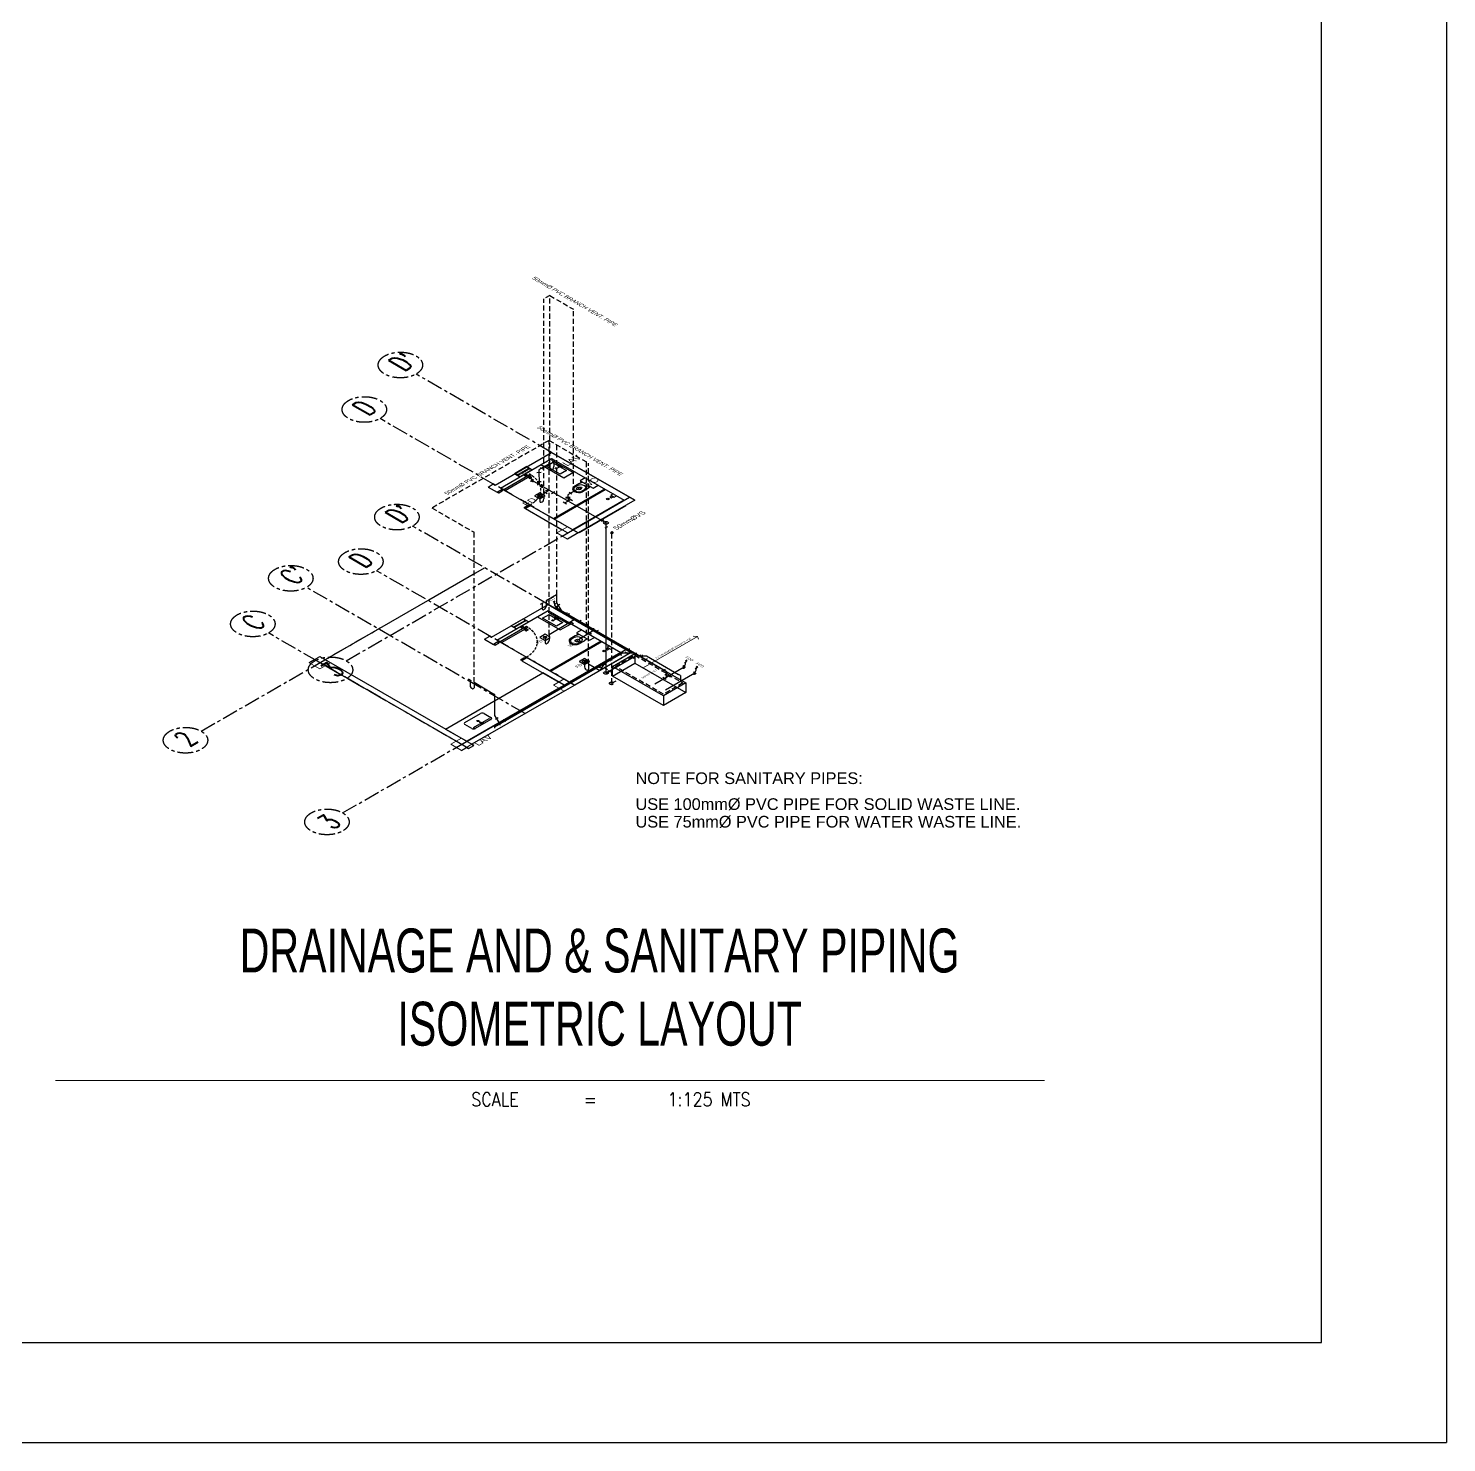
# Model space of a CAD drawing. Header units: millimetres. Extents: x -248340 to 456025, y 261499 to 1049645.
# Drawn here: x 345102 to 373455, y 435004 to 463281 of the extents above; entities that cross this region are included whole.
import ezdxf

# ---------------------------------------------------------------- set-up
doc = ezdxf.new("R2010")
doc.units = ezdxf.units.MM
doc.header["$LTSCALE"] = 8
doc.header["$MEASUREMENT"] = 0
for name, pattern in [('CENTER', [50.8, 31.75, -6.35, 6.35, -6.35]), ('CONTINOUS', [0]), ('DASHED', [19.05, 12.7, -6.35]), ('DASHED2', [0.375, 0.25, -0.125]), ('HIDDEN', [9.525, 6.35, -3.175])]:
    doc.linetypes.add(name, pattern=pattern)
doc.layers.get('0').update_dxf_attribs({"linetype": 'CONTINUOUS'})
for name, color, linetype, lineweight in [('A-ANNO-DIMS', 211, 'CONTINUOUS', 9), ('A-GLAZ', 151, 'CONTINUOUS', 18), ('DIM', 2, 'CONTINUOUS', 25), ('S_wall', 251, 'CONTINUOUS', 0)]:
    doc.layers.add(name, color=color, linetype=linetype, lineweight=lineweight)
for name, color, linetype in [('ar_furniture', 6, 'CONTINOUS'), ('ar_grid', 10, 'CENTER'), ('ar_wall', 7, 'CONTINOUS'), ('MARK', 7, 'CONTINUOUS'), ('TEXT', 2, 'CONTINUOUS')]:
    doc.layers.add(name, color=color, linetype=linetype)
doc.layers.add('mv', color=30, linetype='CONTINUOUS', plot=False)
doc.styles.add('20scale@80cl', font='arial.ttf', dxfattribs={"height": 0.04})
doc.styles.add('ROMANS', font='ROMANS', dxfattribs={"width": 0.8, "bigfont": 'BIGFONT'})
doc.styles.get("Standard").update_dxf_attribs({"font": 'txt.shx', "width": 0.7, "bigfont": 'extfont.shx'})

# ---------------------------------------------------------------- blocks, each defined once
blk = doc.blocks.new('dsds')
at = {"true_color": 0x939598, "extrusion": (0, 0.816497, 0.57735)}
blk.add_hatch(color=252, dxfattribs=at).paths.add_polyline_path([(-423824, -289285), (-424351, -289812), (-424325, -289839), (-423798, -289312)])
h = blk.add_hatch(color=252, dxfattribs=at)
h.paths.add_polyline_path([(-423678, -289237), (-423670, -289229), (-423697, -289201), (-423767, -289272), (-423756, -289283), (-423786, -289313), (-423770, -289329), (-423762, -289321), (-423761, -289322), (-423770, -289331), (-423788, -289313), (-423757, -289283), (-423769, -289272), (-423697, -289200), (-423668, -289229), (-423677, -289238)])
h.paths.add_polyline_path([(-424242, -288673), (-424234, -288665), (-424206, -288692), (-424277, -288762), (-424288, -288751), (-424319, -288781), (-424334, -288765), (-424326, -288757), (-424327, -288756), (-424336, -288765), (-424319, -288783), (-424288, -288752), (-424277, -288764), (-424205, -288692), (-424234, -288663), (-424243, -288672)])
at = {"layer": 'A-ANNO-DIMS', "ltscale": 1.25, "true_color": 0x939598, "extrusion": (0, 0.816497, 0.57735)}
h = blk.add_hatch(dxfattribs=at)
h.set_pattern_fill('ANSI32', color=252, scale=50, angle=-135)
h.set_pattern_definition([(270, (-136780.2, -500344.697), (18.75, 0), []), (270, (-136786.45, -500350.947), (18.75, 0), [])])
h.paths.add_polyline_path([(-419980, -288591), (-420192, -288379), (-420404, -288591), (-420192, -288804)])
h = blk.add_hatch(dxfattribs=at)
h.set_pattern_fill('ANSI32', color=252, scale=50, angle=-135)
h.set_pattern_definition([(270, (-141661.398, -499569.244), (18.75, 0), []), (270, (-141667.648, -499575.494), (18.75, 0), [])])
h.paths.add_polyline_path([(-424861, -287816), (-425073, -287604), (-425285, -287816), (-425073, -288028)])
h = blk.add_hatch(dxfattribs=at)
h.set_pattern_fill('ANSI32', color=252, scale=50, angle=-135)
h.set_pattern_definition([(270, (-139608.627, -497516.27), (18.75, 0), []), (270, (-139614.877, -497522.52), (18.75, 0), [])])
h.paths.add_polyline_path([(-422808, -285763), (-423020, -285551), (-423232, -285763), (-423020, -285975)])
at = {"layer": 'ar_wall', "ltscale": 1.25, "true_color": 0x939598, "extrusion": (0, 0.816497, 0.57735)}
h = blk.add_hatch(dxfattribs=at)
h.set_pattern_fill('ANSI33', color=252, scale=75, angle=-45)
h.set_pattern_definition([(360, (-191977.86, 23037.494), (-5e-15, 18.75), []), (360, (-191968.485, 23028.12), (-5e-15, 18.75), [9.375, -4.6875])])
h.paths.add_polyline_path([(-424096, -289826), (-424098, -289824), (-424096, -289822), (-424098, -289820), (-424096, -289818), (-424101, -289813), (-424083, -289796), (-424101, -289778), (-424119, -289760), (-424366, -290008), (-424331, -290043), (-424313, -290025), (-424308, -290030), (-424306, -290029), (-424304, -290031), (-424302, -290029), (-424300, -290030)])
h.paths.add_polyline_path([(-424013, -289866), (-424048, -289831), (-424066, -289849), (-424071, -289844), (-424072, -289846), (-424075, -289843), (-424077, -289846), (-424078, -289844), (-424283, -290048), (-424281, -290050), (-424283, -290052), (-424281, -290054), (-424283, -290056), (-424278, -290061), (-424295, -290078), (-424260, -290114)])
at = {"color": 252, "ltscale": 1.25, "true_color": 0x939598, "extrusion": (0, 0.816497, 0.57735)}
for p, q in [((420086, 482584, -12082), (423482, 484545, -14855)), ((423624, 483157, -12892), (424755, 483810, -13816)), ((426417, 482851, -12459), (424755, 483810, -13816)), ((424755, 483810, -13816), (426417, 482851, -12459)), ((423730, 483096, -12806), (424755, 483688, -13643)), ((424540, 483564, -13467), (424997, 483300, -13095)), ((424643, 483534, -13425), (424772, 483608, -13530)), ((424921, 483373, -13198), (424643, 483534, -13425)), ((424781, 483673, -13621), (424754, 483657, -13599)), ((424754, 483657, -13599), (425161, 483421, -13266)), ((424755, 483688, -13643), (426205, 482851, -12459)), ((424772, 483608, -13530), (425050, 483448, -13303)), ((424925, 483544, -13439), (424878, 483516, -13400)), ((424878, 483516, -13400), (424890, 483509, -13390)), ((424882, 483555, -13454), (424894, 483561, -13464)), ((424913, 483537, -13429), (424882, 483555, -13454)), ((424890, 483509, -13390), (424938, 483536, -13429)), ((424894, 483561, -13464), (424932, 483540, -13433)), ((424920, 483533, -13424), (424957, 483511, -13393)), ((425050, 483448, -13303), (424921, 483373, -13198)), ((424938, 483536, -13429), (424932, 483540, -13433)), ((424969, 483518, -13403), (424932, 483540, -13433)), ((424957, 483511, -13393), (424969, 483518, -13403)), ((424997, 483300, -13095), (425212, 483424, -13270)), ((425161, 483421, -13266), (425189, 483437, -13289)), ((423482, 483116, -12835), (423588, 483178, -12921)), ((423570, 483188, -12936), (423624, 483157, -12892)), ((423624, 483157, -12892), (423588, 483178, -12921)), ((425297, 483179, -12924), (425198, 483122, -12843)), ((425278, 483148, -12879), (425216, 483112, -12828)), ((425376, 483212, -12969), (425297, 483179, -12924)), ((425425, 483301, -13096), (425323, 483242, -13013)), ((425323, 483242, -13013), (425582, 483093, -12801)), ((425336, 483235, -13002), (425327, 483230, -12995)), ((425327, 483230, -12995), (425360, 483211, -12968)), ((425360, 483211, -12968), (425369, 483216, -12975)), ((425582, 483093, -12801), (425684, 483152, -12884)), ((422914, 480951, -9773), (426311, 482912, -12546)), ((423482, 483116, -12835), (423664, 483011, -12686)), ((423770, 483073, -12773), (423664, 483011, -12686)), ((423730, 483096, -12806), (423788, 483062, -12758)), ((423788, 483062, -12758), (424336, 482746, -12311)), ((424802, 482477, -11930), (425827, 483069, -12768)), ((426205, 482851, -12459), (425179, 482259, -11622)), ((426417, 482851, -12459), (425285, 482198, -11536)), ((425419, 483067, -12765), (425356, 483031, -12714)), ((425473, 483078, -12780), (425374, 483021, -12699)), ((425529, 483124, -12845), (425473, 483078, -12780)), ((425962, 482940, -12585), (425920, 482916, -12551)), ((425920, 482916, -12551), (425943, 482902, -12531)), ((425982, 482980, -12641), (425937, 482954, -12605)), ((425937, 482954, -12605), (426007, 482913, -12547)), ((425943, 482902, -12531), (425985, 482926, -12565)), ((426007, 482913, -12547), (426052, 482939, -12584)), ((426205, 482974, -12633), (426205, 482974, -12633)), ((419980, 482646, -12169), (420086, 482707, -12255)), ((424336, 482746, -12311), (424230, 482685, -12224)), ((423020, 480890, -9686), (423126, 480951, -9773))]:
    blk.add_line(p, q, dxfattribs=at)
at = {"color": 252, "true_color": 0x939598, "extrusion": (0, 0.816497, 0.57735)}
for p, q in [((424244, 483368, -13190), (424209, 483348, -13162)), ((424234, 483334, -13142), (424209, 483345, -13158)), ((424233, 483363, -13184), (424216, 483354, -13170)), ((424218, 483353, -13169), (424216, 483354, -13170)), ((424235, 483363, -13183), (424233, 483363, -13184)), ((424267, 483351, -13166), (424238, 483334, -13142)), ((424290, 483351, -13166), (424238, 483321, -13124)), ((424243, 483319, -13120), (424238, 483321, -13124)), ((424294, 483348, -13163), (424243, 483319, -13120)), ((424254, 483334, -13143), (424247, 483339, -13149)), ((424268, 483353, -13170), (424249, 483368, -13190)), ((424253, 483334, -13142), (424268, 483342, -13154)), ((424267, 483342, -13153), (424259, 483346, -13159)), ((424321, 483333, -13141), (424269, 483303, -13099)), ((424269, 483303, -13099), (424274, 483301, -13095)), ((424325, 483331, -13137), (424274, 483301, -13095)), ((424294, 483348, -13163), (424290, 483351, -13166)), ((424295, 483310, -13108), (424310, 483318, -13120)), ((424325, 483318, -13119), (424296, 483301, -13095)), ((424296, 483310, -13109), (424304, 483306, -13102)), ((424296, 483298, -13092), (424314, 483284, -13071)), ((424309, 483317, -13119), (424317, 483313, -13112)), ((424355, 483304, -13100), (424319, 483284, -13071)), ((424321, 483333, -13141), (424325, 483331, -13137)), ((424329, 483318, -13119), (424354, 483307, -13104)), ((424329, 483289, -13079), (424330, 483288, -13078)), ((424347, 483298, -13091), (424330, 483288, -13078)), ((424345, 483299, -13092), (424347, 483298, -13091))]:
    blk.add_line(p, q, dxfattribs=at)
at = {"color": 252, "linetype": 'Continuous', "ltscale": 1.25, "true_color": 0x939598, "extrusion": (0, 0.816497, 0.57735)}
blk.add_line((425816, 483076, -12777), (424790, 482484, -11940), dxfattribs=at)
at = {"color": 252, "true_color": 0x939598, "extrusion": (0, 0.816497, 0.57735), "elevation": 387053}
for points in [[(-423824, -289285), (-424351, -289812), (-424325, -289839), (-423798, -289312)], [(-423678, -289237), (-423670, -289229), (-423697, -289201), (-423767, -289272), (-423756, -289283), (-423786, -289313), (-423770, -289329), (-423762, -289321), (-423761, -289322), (-423770, -289331), (-423788, -289313), (-423757, -289283), (-423769, -289272), (-423697, -289200), (-423668, -289229), (-423677, -289238)], [(-424242, -288673), (-424234, -288665), (-424206, -288692), (-424277, -288762), (-424288, -288751), (-424319, -288781), (-424334, -288765), (-424326, -288757), (-424327, -288756), (-424336, -288765), (-424319, -288783), (-424288, -288752), (-424277, -288764), (-424205, -288692), (-424234, -288663), (-424243, -288672)]]:
    blk.add_lwpolyline(points, close=True, dxfattribs=at)
for points in [[(-423790, -289314, 0.414214), (-423788, -289314), (-423766, -289291), (-423766, -289291), (-423789, -289313, 12.92773), (-423789, -289314), (-423789, -289315, -13.063763), (-423790, -289314)], [(-423794, -289314, -0.414214), (-423795, -289314), (-423818, -289291), (-423817, -289291), (-423795, -289313, -12.92773), (-423795, -289314), (-423794, -289315, 13.063763), (-423794, -289314)]]:
    blk.add_lwpolyline(points, format="xyb", close=True, dxfattribs=at)
at = {"color": 252, "ltscale": 1.25, "true_color": 0x939598, "extrusion": (0, 0.816497, 0.57735)}
for centre, radius in [((-424846, -290055, 387053), 19.5), ((-424899, -290161, 387053), 3.32), ((-424952, -290108, 387053), 3.32), ((-425339, -289382, 387053), 22.2), ((-425877, -288995, 387053), 28.9)]:
    blk.add_circle(centre, radius, dxfattribs=at)
at = {"color": 252, "true_color": 0x939598, "extrusion": (0, 0.816497, 0.57735)}
for centre, radius, start, end in [((-424211, -289805, 387053), 3.22, 315, 52.9765), ((-424236, -289786, 387053), 3.22, 52.9765, 135), ((-424246, -289840, 387053), 3.22, 217.0235, 315), ((-424251, -289780, 387053), 4.2, 125.1806, 230.1473), ((-424265, -289815, 387053), 3.22, 135, 217.0235), ((-424271, -289800, 387053), 4.2, 39.8527, 144.8194), ((-424292, -289739, 387053), 4.2, 219.8527, 324.8194), ((-424298, -289724, 387053), 3.22, 315, 37.0235), ((-424313, -289759, 387053), 4.2, 305.1806, 50.1473), ((-424317, -289699, 387053), 3.22, 37.0235, 135), ((-424327, -289753, 387053), 3.22, 232.9765, 315), ((-424352, -289734, 387053), 3.22, 135, 232.9765)]:
    blk.add_arc(centre, radius, start, end, dxfattribs=at)
at = {"color": 252, "linetype": 'HIDDEN', "true_color": 0x939598, "extrusion": (0, 0.816497, 0.57735)}
blk.add_arc((-423789, -289315, 387053), 751, 134.8727, 221.5001, dxfattribs=at)
at = {"color": 252, "ltscale": 1.25, "true_color": 0x939598, "extrusion": (0, 0.816497, 0.57735)}
for centre, radius, start, end in [((-425339, -289382, 387053), 100, 141.9634, 308.0366), ((-425297, -289340, 387053), 125, 321.9634, 128.0366), ((-425297, -289340, 387053), 100, 321.9634, 128.0366)]:
    blk.add_arc(centre, radius, start, end, dxfattribs=at)
at = {"layer": 'A-ANNO-DIMS', "color": 252, "ltscale": 1.25, "true_color": 0x939598, "extrusion": (0, 0.816497, 0.57735), "elevation": 387053}
for points in [[(-420192, -288379), (-420404, -288591), (-420192, -288804), (-419980, -288591)], [(-425073, -287604), (-425285, -287816), (-425073, -288028), (-424861, -287816)], [(-423020, -285551), (-423232, -285763), (-423020, -285975), (-422808, -285763)]]:
    blk.add_lwpolyline(points, close=True, dxfattribs=at)
at = {"layer": 'A-GLAZ', "color": 252, "true_color": 0x939598, "extrusion": (0, 0.816497, 0.57735)}
for p, q in [((424287, 483489, -13361), (424075, 483367, -13188)), ((424304, 483479, -13347), (424092, 483356, -13174)), ((424278, 483514, -13397), (424348, 483474, -13340)), ((424278, 483494, -13369), (424295, 483504, -13383)), ((424278, 483494, -13369), (424313, 483474, -13340)), ((424283, 483491, -13365), (424281, 483490, -13363)), ((424281, 483490, -13363), (424283, 483489, -13361)), ((424283, 483489, -13361), (424281, 483488, -13360)), ((424281, 483488, -13360), (424283, 483487, -13358)), ((424302, 483475, -13342), (424300, 483476, -13344)), ((424304, 483477, -13344), (424302, 483475, -13342)), ((424306, 483475, -13342), (424304, 483477, -13344)), ((424308, 483476, -13344), (424306, 483475, -13342)), ((424313, 483474, -13340), (424331, 483484, -13354)), ((424101, 483331, -13138), (424030, 483372, -13195)), ((424030, 483372, -13195), (424101, 483331, -13138)), ((424066, 483372, -13195), (424048, 483361, -13181)), ((424066, 483372, -13195), (424101, 483351, -13167)), ((424071, 483369, -13191), (424072, 483370, -13193)), ((424072, 483370, -13193), (424075, 483369, -13191)), ((424075, 483369, -13191), (424077, 483370, -13193)), ((424077, 483370, -13193), (424078, 483369, -13191)), ((424101, 483351, -13167), (424083, 483341, -13152)), ((424098, 483358, -13176), (424096, 483359, -13177)), ((424096, 483356, -13174), (424098, 483358, -13176)), ((424098, 483355, -13172), (424096, 483356, -13174)), ((424096, 483354, -13171), (424098, 483355, -13172))]:
    blk.add_line(p, q, dxfattribs=at)
at = {"layer": 'A-GLAZ', "color": 252, "linetype": 'DASHED2', "true_color": 0x939598, "extrusion": (0, 0.816497, 0.57735)}
for p, q in [((424269, 483479, -13347), (424287, 483468, -13332)), ((424092, 483377, -13203), (424110, 483367, -13188))]:
    blk.add_line(p, q, dxfattribs=at)
at = {"layer": 'ar_furniture', "color": 252, "ltscale": 1.25, "true_color": 0x939598, "extrusion": (0, 0.816497, 0.57735)}
for p, q in [((422702, 481319, -10293), (424649, 482443, -11882)), ((425073, 482198, -11536), (424649, 482443, -11882)), ((423126, 481074, -9946), (425073, 482198, -11536)), ((423090, 481450, -10478), (423402, 481630, -10732)), ((423264, 481350, -10336), (423576, 481530, -10591)), ((423611, 481510, -10562), (423299, 481329, -10307)), ((423380, 481453, -10482), (423398, 481463, -10496)), ((423431, 481423, -10440), (423380, 481453, -10482)), ((423398, 481463, -10496), (423449, 481433, -10454)), ((423449, 481433, -10454), (423431, 481423, -10440)), ((423473, 481630, -10732), (423611, 481550, -10620)), ((423576, 481530, -10591), (423614, 481512, -10565)), ((422702, 481319, -10293), (423126, 481074, -9946)), ((423228, 481329, -10307), (423090, 481409, -10420)), ((423264, 481350, -10336), (423299, 481330, -10308))]:
    blk.add_line(p, q, dxfattribs=at)
for centre, radius in [((-423351, -286572, 387053), 21.3), ((-423459, -286512, 387053), 7.14), ((-423410, -286463, 387053), 7.14)]:
    blk.add_circle(centre, radius, dxfattribs=at)
for centre, start, end in [((-423126, -286485, 387053), 315, 45), ((-423438, -286797, 387053), 225, 315), ((-423576, -286659, 387053), 135, 225), ((-423264, -286347, 387053), 45, 135)]:
    blk.add_arc(centre, 50, start, end, dxfattribs=at)
at = {"layer": 'ar_grid', "ltscale": 1.25, "extrusion": (0, 0.816497, 0.57735)}
for p, q in [((424755, 483810, -13816), (422045, 485375, -16029)), ((423624, 483157, -12892), (421323, 484485, -14771)), ((424295, 481626, -10727), (419923, 484151, -14297)), ((417818, 481275, -10231), (421485, 483392, -13224)), ((421465, 481911, -11130), (419164, 483239, -13008)), ((423162, 480931, -9744), (420086, 482707, -12255)), ((420647, 479642, -7922), (424313, 481759, -10915))]:
    blk.add_line(p, q, dxfattribs=at)
at = {"layer": 'ar_grid', "color": 252, "ltscale": 1.25, "true_color": 0x939598, "extrusion": (0, 0.816497, 0.57735)}
blk.add_line((425285, 482198, -11536), (423624, 483157, -12892), dxfattribs=at)
at = {"layer": 'ar_grid', "ltscale": 1.25, "extrusion": (0, 0.816497, 0.57735)}
for centre in [(-421731, -293633, 387053), (-421010, -292092, 387053), (-419610, -291512, 387053), (-418851, -289933, 387053), (-417505, -285904, 387053), (-420333, -283076, 387053)]:
    blk.add_circle(centre, 444, dxfattribs=at)
at = {"layer": 'ar_wall', "color": 252, "ltscale": 1.25, "true_color": 0x939598, "extrusion": (0, 0.816497, 0.57735)}
for p, q in [((424260, 483525, -13412), (424013, 483382, -13210)), ((424366, 483463, -13325), (424119, 483321, -13123)), ((424260, 483525, -13412), (424366, 483463, -13325)), ((424013, 483382, -13210), (424119, 483321, -13123)), ((426205, 482851, -12459), (426205, 482851, -12459)), ((420192, 482768, -12342), (423232, 481013, -9859)), ((422914, 481074, -9946), (420192, 482646, -12169)), ((424230, 482685, -12224), (424967, 482259, -11622)), ((424319, 482756, -12325), (425285, 482198, -11536)), ((424967, 482137, -11449), (423126, 481074, -9946)), ((425073, 482076, -11363), (423232, 481013, -9860)), ((425285, 482198, -11536), (424401, 481688, -10814)), ((425285, 482198, -11536), (425285, 482198, -11536)), ((424295, 481749, -10901), (424295, 481749, -10901)), ((424189, 481688, -10814), (424189, 481688, -10814)), ((423126, 480951, -9773), (423162, 480931, -9744)), ((423126, 480951, -9773), (423162, 480931, -9744)), ((423126, 480951, -9773), (423162, 480931, -9744)), ((423162, 480931, -9744), (423268, 480992, -9831)), ((423232, 481013, -9859), (423268, 480992, -9831)), ((423268, 480992, -9831), (423232, 481013, -9859))]:
    blk.add_line(p, q, dxfattribs=at)
at = {"layer": 'DIM', "color": 252, "ltscale": 1.25, "true_color": 0x939598, "extrusion": (0, 0.816497, 0.57735)}
for p, q in [((422368, 483902, -13946), (423305, 484443, -14710)), ((422368, 483902, -13946), (423305, 484443, -14710)), ((425303, 482208, -11550), (426239, 482749, -12314)), ((423144, 480941, -9758), (423162, 480931, -9744)), ((423144, 480941, -9758), (423162, 480931, -9744))]:
    blk.add_line(p, q, dxfattribs=at)
at = {"layer": 'ar_grid', "ltscale": 1.25, "extrusion": (0, 0.816497, 0.57735), "char_height": 500, "attachment_point": 1, "text_direction": (0.707107, 0.408248, -0.57735)}
for s, insert in [("D'", (421452, 485627, -16386)), ("C'", (419330, 484403, -14654)), ('D', (420730, 484737, -15127)), ('C', (418571, 483491, -13364)), ('2', (417225, 481165, -10075)), ('3', (420091, 479508, -7732))]:
    blk.add_mtext_dynamic_manual_height_columns(s, width=0.401, gutter_width=1, heights=[0], dxfattribs=dict(at, insert=insert))
blk = doc.blocks.new('dsdsds')
at = {"true_color": 0x939598, "extrusion": (0, 0.816497, 0.57735)}
blk.add_hatch(color=252, dxfattribs=at).paths.add_polyline_path([(-432646, -280667), (-433173, -281194), (-433146, -281220), (-432619, -280693)])
h = blk.add_hatch(color=252, dxfattribs=at)
h.paths.add_polyline_path([(-432499, -280618), (-432491, -280610), (-432518, -280583), (-432589, -280653), (-432577, -280664), (-432607, -280695), (-432592, -280710), (-432583, -280702), (-432583, -280703), (-432592, -280712), (-432609, -280695), (-432579, -280664), (-432590, -280653), (-432518, -280581), (-432489, -280610), (-432498, -280619)])
h.paths.add_polyline_path([(-433063, -280054), (-433055, -280046), (-433028, -280073), (-433098, -280143), (-433110, -280132), (-433140, -280162), (-433156, -280146), (-433147, -280138), (-433148, -280137), (-433157, -280146), (-433140, -280164), (-433110, -280134), (-433098, -280145), (-433026, -280073), (-433055, -280044), (-433064, -280053)])
at = {"layer": 'A-ANNO-DIMS', "ltscale": 1.25, "true_color": 0x939598, "extrusion": (0, 0.816497, 0.57735)}
h = blk.add_hatch(dxfattribs=at)
h.set_pattern_fill('ANSI32', color=252, scale=50, angle=-135)
h.set_pattern_definition([(270, (-150482.844, -490950.459), (18.75, 0), []), (270, (-150489.094, -490956.709), (18.75, 0), [])])
h.paths.add_polyline_path([(-433682, -279197), (-433894, -278985), (-434107, -279197), (-433894, -279409)])
at = {"layer": 'ar_wall', "ltscale": 1.25, "true_color": 0x939598, "extrusion": (0, 0.816497, 0.57735)}
h = blk.add_hatch(dxfattribs=at)
h.set_pattern_fill('ANSI33', color=252, scale=75, angle=-45)
h.set_pattern_definition([(360, (-200799.307, 31656.28), (-5e-15, 18.75), []), (360, (-200789.932, 31646.904), (-5e-15, 18.75), [9.375, -4.6875])])
h.paths.add_polyline_path([(-432918, -281207), (-432919, -281206), (-432917, -281203), (-432919, -281201), (-432918, -281200), (-432922, -281195), (-432905, -281177), (-432922, -281159), (-432940, -281142), (-433188, -281389), (-433152, -281424), (-433134, -281407), (-433130, -281412), (-433128, -281410), (-433126, -281412), (-433123, -281410), (-433122, -281412)])
h.paths.add_polyline_path([(-432834, -281248), (-432869, -281212), (-432887, -281230), (-432892, -281225), (-432894, -281227), (-432896, -281225), (-432898, -281227), (-432900, -281225), (-433104, -281429), (-433102, -281431), (-433104, -281433), (-433102, -281435), (-433104, -281437), (-433099, -281442), (-433117, -281460), (-433081, -281495)])
at = {"color": 252, "ltscale": 1.25, "true_color": 0x939598, "extrusion": (0, 0.816497, 0.57735)}
for p, q in [((432445, 478181, -5855), (433576, 478834, -6779)), ((432551, 478120, -5769), (433576, 478712, -6606)), ((433465, 478558, -6388), (433593, 478632, -6493)), ((433603, 478697, -6584), (433575, 478681, -6562)), ((433575, 478681, -6562), (433983, 478445, -6229)), ((435238, 477875, -5422), (433576, 478834, -6779)), ((433576, 478834, -6779), (435238, 477875, -5422)), ((433576, 478712, -6606), (435026, 477875, -5422)), ((433593, 478632, -6493), (433871, 478472, -6266)), ((433362, 478588, -6430), (433818, 478324, -6057)), ((433743, 478397, -6161), (433465, 478558, -6388)), ((433747, 478568, -6402), (433699, 478540, -6363)), ((433699, 478540, -6363), (433712, 478533, -6353)), ((433704, 478579, -6417), (433716, 478585, -6427)), ((433735, 478561, -6392), (433704, 478579, -6417)), ((433712, 478533, -6353), (433759, 478560, -6391)), ((433716, 478585, -6427), (433753, 478564, -6396)), ((433741, 478557, -6387), (433778, 478535, -6356)), ((433871, 478472, -6266), (433743, 478397, -6161)), ((433759, 478560, -6391), (433753, 478564, -6396)), ((433790, 478542, -6366), (433753, 478564, -6396)), ((433778, 478535, -6356), (433790, 478542, -6366)), ((433818, 478324, -6057), (434033, 478448, -6233)), ((433983, 478445, -6229), (434010, 478461, -6251)), ((434246, 478325, -6059), (434145, 478266, -5976)), ((432304, 478140, -5797), (432410, 478202, -5884)), ((432304, 478140, -5797), (432486, 478035, -5649)), ((432392, 478212, -5899), (432445, 478181, -5855)), ((432445, 478181, -5855), (432410, 478202, -5884)), ((432592, 478097, -5735), (432486, 478035, -5649)), ((432551, 478120, -5769), (432610, 478086, -5721)), ((432610, 478086, -5721), (433157, 477770, -5274)), ((433623, 477501, -4893), (434649, 478093, -5730)), ((434119, 478203, -5886), (434020, 478146, -5805)), ((434100, 478172, -5842), (434037, 478136, -5791)), ((434198, 478236, -5932), (434119, 478203, -5886)), ((434145, 478266, -5976), (434404, 478117, -5764)), ((434157, 478259, -5965), (434149, 478254, -5958)), ((434149, 478254, -5958), (434182, 478235, -5931)), ((434240, 478091, -5728), (434177, 478055, -5677)), ((434182, 478235, -5931), (434191, 478240, -5938)), ((434294, 478102, -5743), (434195, 478045, -5662)), ((434350, 478148, -5808), (434294, 478102, -5743)), ((434404, 478117, -5764), (434505, 478176, -5847)), ((433157, 477770, -5274), (433051, 477709, -5187)), ((433789, 477161, -4412), (435132, 477936, -5509)), ((435026, 477875, -5422), (434001, 477283, -4585)), ((435238, 477875, -5422), (434107, 477222, -4498)), ((434783, 477964, -5547), (434741, 477939, -5513)), ((434741, 477939, -5513), (434765, 477926, -5494)), ((434803, 478004, -5604), (434758, 477978, -5568)), ((434758, 477978, -5568), (434829, 477937, -5510)), ((434765, 477926, -5494), (434807, 477950, -5528)), ((434829, 477937, -5510), (434873, 477963, -5547)), ((435026, 477998, -5595), (435026, 477998, -5595))]:
    blk.add_line(p, q, dxfattribs=at)
at = {"color": 252, "true_color": 0x939598, "extrusion": (0, 0.816497, 0.57735)}
for p, q in [((433065, 478392, -6153), (433030, 478372, -6124)), ((433056, 478358, -6105), (433030, 478369, -6120)), ((433054, 478387, -6147), (433038, 478378, -6133)), ((433039, 478377, -6132), (433038, 478378, -6133)), ((433056, 478387, -6145), (433054, 478387, -6147)), ((433089, 478375, -6129), (433060, 478358, -6105)), ((433111, 478375, -6129), (433060, 478345, -6087)), ((433064, 478343, -6083), (433060, 478345, -6087)), ((433116, 478372, -6125), (433064, 478343, -6083)), ((433076, 478358, -6105), (433068, 478363, -6112)), ((433089, 478377, -6132), (433070, 478392, -6153)), ((433075, 478358, -6105), (433089, 478366, -6117)), ((433088, 478365, -6116), (433081, 478370, -6122)), ((433142, 478357, -6104), (433091, 478327, -6062)), ((433091, 478327, -6062), (433095, 478325, -6058)), ((433147, 478354, -6100), (433095, 478325, -6058)), ((433116, 478372, -6125), (433111, 478375, -6129)), ((433117, 478334, -6071), (433131, 478342, -6082)), ((433146, 478342, -6082), (433117, 478325, -6058)), ((433117, 478322, -6055), (433136, 478308, -6034)), ((433118, 478334, -6071), (433126, 478330, -6065)), ((433130, 478341, -6082), (433138, 478337, -6075)), ((433176, 478328, -6063), (433141, 478308, -6034)), ((433142, 478357, -6104), (433147, 478354, -6100)), ((433151, 478342, -6082), (433176, 478331, -6067)), ((433168, 478322, -6054), (433152, 478312, -6040)), ((433167, 478323, -6055), (433168, 478322, -6054)), ((433150, 478313, -6042), (433152, 478312, -6040))]:
    blk.add_line(p, q, dxfattribs=at)
at = {"color": 252, "linetype": 'Continuous', "ltscale": 1.25, "true_color": 0x939598, "extrusion": (0, 0.816497, 0.57735)}
blk.add_line((434637, 478100, -5740), (433612, 477508, -4902), dxfattribs=at)
at = {"color": 252, "true_color": 0x939598, "extrusion": (0, 0.816497, 0.57735), "elevation": 387053}
for points in [[(-432646, -280667), (-433173, -281194), (-433146, -281220), (-432619, -280693)], [(-432499, -280618), (-432491, -280610), (-432518, -280583), (-432589, -280653), (-432577, -280664), (-432607, -280695), (-432592, -280710), (-432583, -280702), (-432583, -280703), (-432592, -280712), (-432609, -280695), (-432579, -280664), (-432590, -280653), (-432518, -280581), (-432489, -280610), (-432498, -280619)], [(-433063, -280054), (-433055, -280046), (-433028, -280073), (-433098, -280143), (-433110, -280132), (-433140, -280162), (-433156, -280146), (-433147, -280138), (-433148, -280137), (-433157, -280146), (-433140, -280164), (-433110, -280134), (-433098, -280145), (-433026, -280073), (-433055, -280044), (-433064, -280053)]]:
    blk.add_lwpolyline(points, close=True, dxfattribs=at)
for points in [[(-432611, -280695, 0.414214), (-432610, -280695), (-432587, -280673), (-432588, -280672), (-432611, -280695, 12.92773), (-432610, -280696), (-432611, -280696, -13.063763), (-432611, -280695)], [(-432615, -280695, -0.414214), (-432617, -280695), (-432639, -280673), (-432639, -280672), (-432616, -280695, -12.92773), (-432617, -280696), (-432616, -280696, 13.063763), (-432615, -280695)]]:
    blk.add_lwpolyline(points, format="xyb", close=True, dxfattribs=at)
at = {"color": 252, "ltscale": 1.25, "true_color": 0x939598, "extrusion": (0, 0.816497, 0.57735)}
for centre, radius in [((-433668, -281436, 387053), 19.5), ((-433721, -281542, 387053), 3.32), ((-433773, -281489, 387053), 3.32), ((-434160, -280763, 387053), 22.2), ((-434698, -280376, 387053), 28.9)]:
    blk.add_circle(centre, radius, dxfattribs=at)
at = {"color": 252, "true_color": 0x939598, "extrusion": (0, 0.816497, 0.57735)}
for centre, radius, start, end in [((-433032, -281186, 387053), 3.22, 315, 52.9765), ((-433057, -281167, 387053), 3.22, 52.9765, 135), ((-433068, -281222, 387053), 3.22, 217.0235, 315), ((-433072, -281161, 387053), 4.2, 125.1806, 230.1473), ((-433087, -281196, 387053), 3.22, 135, 217.0235), ((-433093, -281182, 387053), 4.2, 39.8527, 144.8194), ((-433114, -281120, 387053), 4.2, 219.8527, 324.8194), ((-433120, -281105, 387053), 3.22, 315, 37.0235), ((-433134, -281140, 387053), 4.2, 305.1806, 50.1473), ((-433149, -281134, 387053), 3.22, 232.9765, 315), ((-433174, -281115, 387053), 3.22, 135, 232.9765), ((-433139, -281080, 387053), 3.22, 37.0235, 135)]:
    blk.add_arc(centre, radius, start, end, dxfattribs=at)
at = {"color": 252, "linetype": 'HIDDEN', "true_color": 0x939598, "extrusion": (0, 0.816497, 0.57735)}
blk.add_arc((-432610, -280696, 387053), 751, 134.8727, 221.5001, dxfattribs=at)
at = {"color": 252, "ltscale": 1.25, "true_color": 0x939598, "extrusion": (0, 0.816497, 0.57735)}
for centre, radius, start, end in [((-434118, -280721, 387053), 125, 321.9634, 128.0366), ((-434118, -280721, 387053), 100, 321.9634, 128.0366), ((-434160, -280763, 387053), 100, 141.9634, 308.0366)]:
    blk.add_arc(centre, radius, start, end, dxfattribs=at)
at = {"layer": 'A-ANNO-DIMS', "color": 252, "ltscale": 1.25, "true_color": 0x939598, "extrusion": (0, 0.816497, 0.57735), "elevation": 387053}
blk.add_lwpolyline([(-433894, -278985), (-434107, -279197), (-433894, -279409), (-433682, -279197)], close=True, dxfattribs=at)
at = {"layer": 'A-GLAZ', "color": 252, "true_color": 0x939598, "extrusion": (0, 0.816497, 0.57735)}
for p, q in [((432922, 478355, -6101), (432852, 478396, -6158)), ((432852, 478396, -6158), (432922, 478355, -6101)), ((432887, 478396, -6158), (432869, 478385, -6144)), ((432887, 478396, -6158), (432922, 478375, -6129)), ((432892, 478393, -6154), (432894, 478394, -6156)), ((432894, 478394, -6156), (432896, 478392, -6154)), ((433108, 478513, -6324), (432896, 478390, -6151)), ((432896, 478392, -6154), (432898, 478394, -6156)), ((432898, 478394, -6156), (432900, 478393, -6154)), ((432922, 478375, -6129), (432905, 478365, -6115)), ((433126, 478503, -6310), (432914, 478380, -6137)), ((432917, 478380, -6137), (432919, 478382, -6138)), ((432919, 478379, -6135), (432917, 478380, -6137)), ((432919, 478382, -6138), (432918, 478383, -6140)), ((432918, 478378, -6133), (432919, 478379, -6135)), ((433099, 478538, -6360), (433170, 478498, -6302)), ((433099, 478518, -6331), (433117, 478528, -6346)), ((433099, 478518, -6331), (433134, 478498, -6302)), ((433104, 478515, -6327), (433102, 478514, -6326)), ((433102, 478514, -6326), (433104, 478513, -6324)), ((433104, 478513, -6324), (433102, 478512, -6322)), ((433102, 478512, -6322), (433104, 478511, -6321)), ((433123, 478499, -6305), (433122, 478500, -6307)), ((433126, 478501, -6307), (433123, 478499, -6305)), ((433128, 478499, -6305), (433126, 478501, -6307)), ((433130, 478500, -6307), (433128, 478499, -6305)), ((433134, 478498, -6302), (433152, 478508, -6317))]:
    blk.add_line(p, q, dxfattribs=at)
at = {"layer": 'A-GLAZ', "color": 252, "linetype": 'DASHED2', "true_color": 0x939598, "extrusion": (0, 0.816497, 0.57735)}
for p, q in [((432914, 478401, -6165), (432931, 478390, -6151)), ((433090, 478503, -6310), (433108, 478492, -6295))]:
    blk.add_line(p, q, dxfattribs=at)
at = {"layer": 'ar_furniture', "color": 252, "ltscale": 1.25, "true_color": 0x939598, "extrusion": (0, 0.816497, 0.57735)}
blk.add_line((433894, 477222, -4499), (433470, 477467, -4845), dxfattribs=at)
at = {"layer": 'ar_grid', "ltscale": 1.25, "extrusion": (0, 0.816497, 0.57735)}
for p, q in [((433576, 478834, -6779), (430866, 480399, -8992)), ((432445, 478181, -5855), (430145, 479509, -7733)), ((429468, 474666, -884), (433789, 477161, -4412))]:
    blk.add_line(p, q, dxfattribs=at)
at = {"layer": 'ar_grid', "color": 252, "ltscale": 1.25, "true_color": 0x939598, "extrusion": (0, 0.816497, 0.57735)}
blk.add_line((434107, 477222, -4498), (432445, 478181, -5855), dxfattribs=at)
at = {"layer": 'ar_grid', "ltscale": 1.25, "extrusion": (0, 0.816497, 0.57735)}
for centre in [(-430552, -285014, 387053), (-429831, -283473, 387053), (-429155, -274457, 387053)]:
    blk.add_circle(centre, 444, dxfattribs=at)
at = {"layer": 'ar_wall', "color": 252, "ltscale": 1.25, "true_color": 0x939598, "extrusion": (0, 0.816497, 0.57735)}
for p, q in [((433081, 478549, -6375), (432834, 478406, -6173)), ((432834, 478406, -6173), (432940, 478345, -6086)), ((433188, 478487, -6288), (432940, 478345, -6086)), ((433081, 478549, -6375), (433188, 478487, -6288)), ((433140, 477780, -5288), (434107, 477222, -4499)), ((435026, 477875, -5422), (435026, 477875, -5422)), ((433051, 477709, -5187), (433788, 477283, -4585)), ((434107, 477222, -4499), (433894, 477099, -4325)), ((434107, 477222, -4499), (434107, 477222, -4498))]:
    blk.add_line(p, q, dxfattribs=at)
at = {"layer": 'DIM', "color": 252, "ltscale": 1.25, "true_color": 0x939598, "extrusion": (0, 0.816497, 0.57735)}
blk.add_line((434124, 477232, -4513), (435061, 477773, -5277), dxfattribs=at)
at = {"layer": 'ar_grid', "ltscale": 1.25, "extrusion": (0, 0.816497, 0.57735), "char_height": 500, "attachment_point": 1, "text_direction": (0.707107, 0.408248, -0.57735)}
for s, insert in [("D'", (430273, 480651, -9348)), ('D', (429552, 479761, -8090)), ('3', (428912, 474532, -694))]:
    blk.add_mtext_dynamic_manual_height_columns(s, width=0.401, gutter_width=1, heights=[0], dxfattribs=dict(at, insert=insert))

msp = doc.modelspace()

# ---------------------------------------------------------------- hatches: boundary and pattern name
at = {"lineweight": 30, "ltscale": 1.25}
h = msp.add_hatch(color=7, dxfattribs=at)
h.dxf.hatch_style = 1
h.paths.add_polyline_path([(356765.861, 453223.389), (356740.431, 453190.211), (356791.291, 453190.211)])

# ---------------------------------------------------------------- linework, layer by layer
at = {"color": 1, "ltscale": 1.25, "extrusion": (0, 0.816497, 0.57735)}
for p, q in [((355527.398, 454580.396, -11472.193), (355308.743, 454454.156, -11293.662)), ((355331.326, 454501.948, -11361.251), (355384.527, 454471.233, -11317.813)), ((355169.934, 454244.769, -11076.628), (356649.727, 453393.958, -9873.4)), ((355265.182, 454403.339, -11221.796), (355354.852, 454405.009, -11224.158)), ((355308.743, 454454.156, -11293.662), (355314.292, 454162.276, -10880.881)), ((356107.272, 454083.593, -10848.691), (355888.617, 453957.353, -10670.16)), ((355888.617, 453957.353, -10670.16), (355891.035, 453830.17, -10490.296)), ((355911.201, 454005.145, -10737.748), (355964.401, 453974.43, -10694.311)), ((355794.02, 453814.239, -10467.766), (355860.549, 453775.828, -10413.445)), ((355828.731, 453794.198, -10439.425), (355947.326, 453862.669, -10536.257)), ((355843.194, 453892.73, -10578.769), (355935.756, 453892.73, -10578.769)), ((355845.056, 453906.536, -10598.294), (355934.726, 453908.206, -10600.656)), ((355912.615, 453882.71, -10564.599), (355979.144, 453844.299, -10510.278)), ((356603.763, 453451.211, -9954.367), (356550.563, 453420.496, -9910.93)), ((356676.478, 453316.153, -9895.242), (356623.278, 453285.438, -9851.804)), ((355655.255, 451700.24, -11720.762), (357853.425, 450425.833, -9918.477)), ((354419.549, 449317.943, -8351.685), (356976.263, 450794.063, -10439.233)), ((356649.727, 450393.958, -9873.4), (357239.297, 450734.346, -10354.781)), ((356889.945, 450784.308, -10425.437), (356956.474, 450745.897, -10371.117)), ((356976.263, 450794.063, -10439.233), (357220.955, 450792.512, -10437.04)), ((357160.59, 450719.62, -10333.955), (357213.79, 450688.905, -10290.517)), ((357239.297, 450734.346, -10354.781), (357462.059, 450732.935, -10352.785)), ((357331.386, 450757.808, -10387.962), (357328.493, 450706.038, -10314.747)), ((357369.635, 450756.59, -10386.239), (357372.527, 450704.819, -10313.024)), ((357470.155, 450677.828, -10274.853), (357416.955, 450647.113, -10231.415)), ((357462.059, 450732.935, -10352.785), (358101.003, 450364.04, -9831.089)), ((356683.484, 450444.163, -9944.4), (356736.684, 450413.448, -9900.962)), ((357624.912, 450176.999, -9566.573), (358212.103, 450516.014, -10046.012)), ((357830.292, 450465.173, -9700.1), (357777.092, 450434.458, -9656.662)), ((357782.826, 450306.581, -9749.83), (357849.355, 450268.171, -9695.509)), ((357880.025, 450382.739, -9857.534), (357826.825, 450352.024, -9814.096)), ((357838.027, 450053.957, -9392.565), (358425.218, 450392.972, -9872.005)), ((357853.425, 450425.833, -9918.477), (357853.425, 450308.931, -9753.153)), ((357869.543, 450356.647, -9820.634), (357936.072, 450318.237, -9766.313)), ((358136.815, 450343.364, -9801.848), (358101.003, 450364.04, -9831.089)), ((358136.815, 450343.364, -9801.848), (358136.815, 450226.462, -9636.525))]:
    msp.add_line(p, q, dxfattribs=at)
at = {"color": 1, "ltscale": 1.25}
for p, q in [((355527.398, 454580.396, -11472.193), (355527.398, 454472.406, -11472.193)), ((355580.209, 454612.245, -11472.193), (355635.309, 454644.938, -11472.193)), ((355607.759, 454628.591, -11472.193), (355607.759, 454520.602, -11472.193)), ((355119.622, 454380.222, -11076.628), (355142.989, 454357.892, -11076.628)), ((355140.028, 454299.436, -11076.628), (355134.213, 454344.278, -11076.628)), ((355169.934, 454244.769, -11076.628), (355140.028, 454299.436, -11076.628)), ((355142.383, 454228.422, -11076.628), (355197.484, 454261.115, -11076.628)), ((355169.934, 454275.877, -11076.628), (355169.934, 454213.66, -11076.628)), ((355187.976, 454267.482, -11076.628), (355187.976, 454205.266, -11076.628)), ((355270.625, 454222.064, -10963.475), (355355.739, 454219.292, -10963.475)), ((355279.237, 454213.033, -10987.753), (355279.237, 454150.816, -10987.753)), ((355355.734, 453917.391, -10636.763), (355300.633, 453950.084, -10636.763)), ((355328.184, 453933.737, -10636.763), (355328.184, 453825.748, -10636.763)), ((355360.136, 454166.52, -10921.973), (355360.136, 454104.304, -10921.973)), ((355376.313, 454156.713, -10987.187), (355376.313, 454094.496, -10987.187)), ((355405.96, 454021.472, -10769.187), (355473.498, 453978.962, -10769.187)), ((355485.788, 454027.668, -10823.867), (355406.986, 453980.703, -10730.315)), ((355408.545, 453981.933, -10636.763), (355408.545, 453873.943, -10636.763)), ((355440.993, 454046.245, -10823.867), (355526.106, 454043.473, -10823.867)), ((355480.792, 454066.04, -10823.867), (355485.788, 454027.668, -10823.867)), ((355562.469, 453980.968, -10823.867), (355625.379, 454018.858, -10823.867)), ((356649.727, 450393.958, -9873.4), (356649.727, 453393.958, -9873.4)), ((355658.395, 451955.025, -11722.851), (355450.942, 451832.225, -11722.851)), ((355666.083, 451796.975, -11722.851), (355666.083, 451950.642, -11722.851)), ((355343.03, 451767.684, -11722.851), (355398.13, 451800.377, -11722.851)), ((355370.58, 451784.03, -11722.851), (355370.58, 451676.041, -11722.851)), ((355450.942, 451832.225, -11722.851), (355450.942, 451724.236, -11722.851)), ((355593.326, 451821.859, -11722.851), (355648.953, 451771.771, -11722.851)), ((355606.549, 451832.759, -11722.851), (355629.915, 451810.429, -11722.851)), ((355626.955, 451751.973, -11722.851), (355621.14, 451796.815, -11722.851)), ((355656.86, 451697.305, -11722.851), (355626.955, 451751.973, -11722.851)), ((355629.31, 451680.959, -11722.851), (355684.41, 451713.652, -11722.851)), ((355656.86, 451728.414, -11722.851), (355656.86, 451666.197, -11722.851)), ((355766.984, 451634.026, -11722.851), (355666.083, 451796.975, -11722.851)), ((355672.74, 451733.95, -11722.851), (355727.841, 451766.642, -11722.851)), ((355674.903, 451720.019, -11722.851), (355674.903, 451657.802, -11722.851)), ((356013.6, 451452.546, -10878.46), (355510.726, 451152.838, -10878.46)), ((355820.446, 451567.288, -11559.531), (355883.355, 451605.178, -11559.531)), ((355903.496, 451586.42, -11041.78), (355903.496, 451524.204, -11041.78)), ((355933.944, 451421.43, -10878.46), (356001.482, 451378.92, -10878.46)), ((355968.176, 451475.952, -10878.46), (356053.29, 451473.18, -10878.46)), ((356007.975, 451495.748, -10878.46), (356013.6, 451452.546, -10878.46)), ((356089.652, 451410.675, -10878.46), (356152.562, 451448.565, -10878.46)), ((355402.815, 451088.297, -10878.46), (355457.915, 451120.99, -10878.46)), ((355430.365, 451104.643, -10878.46), (355430.365, 450996.653, -10878.46)), ((355510.726, 451152.838, -10878.46), (355510.726, 451044.849, -10878.46)), ((356379.45, 451226.586, -10808.717), (356077.336, 451039.628, -10808.717)), ((356266.199, 451377.148, -11219.847), (356266.199, 451314.932, -11219.847)), ((356294.011, 451217.047, -10808.717), (356361.549, 451174.537, -10808.717)), ((356329.465, 451286.074, -11133.083), (356414.578, 451283.303, -11133.083)), ((356372.022, 451284.689, -11133.083), (356379.543, 451226.92, -11133.083)), ((356436.222, 451212.385, -11133.083), (356499.132, 451250.275, -11133.083)), ((357034.297, 450814.736, -10438.41), (357101.834, 450772.226, -10438.41)), ((357115.133, 450884.972, -10523.804), (357115.133, 450822.755, -10523.804)), ((356248.586, 450606.33, -10196.856), (356193.486, 450639.023, -10196.856)), ((356221.036, 450622.677, -10196.856), (356221.036, 450514.687, -10196.856)), ((356301.398, 450574.481, -10196.856), (356301.398, 450466.492, -10196.856)), ((356301.398, 450574.481, -10196.856), (356528.691, 450439.938, -10196.856)), ((356513.306, 450557.883, -10061.23), (356513.306, 450495.666, -10061.23)), ((356620.942, 450588.918, -10149.115), (356528.691, 450439.938, -10149.115)), ((356620.942, 450620.027, -10149.115), (356620.942, 450557.81, -10149.115)), ((356741.94, 450629.736, -10149.115), (356686.839, 450662.429, -10149.115)), ((357178.399, 450793.898, -10437.04), (357263.512, 450791.126, -10437.04)), ((357220.955, 450792.512, -10437.04), (357228.477, 450734.743, -10437.04)), ((357285.156, 450720.208, -10437.04), (357348.066, 450758.098, -10437.04)), ((358239.653, 450499.668, -10046.012), (358184.553, 450532.36, -10046.012)), ((358194.06, 450538.727, -10046.012), (358194.06, 450476.511, -10046.012)), ((358212.103, 450516.014, -10046.012), (358242.008, 450570.681, -10046.012)), ((358212.103, 450547.122, -10046.012), (358212.103, 450484.906, -10046.012)), ((358275.637, 450640.567, -10046.012), (358220.01, 450590.479, -10046.012)), ((358262.414, 450651.467, -10046.012), (358239.048, 450629.137, -10046.012)), ((358242.008, 450570.681, -10046.012), (358247.824, 450615.523, -10046.012)), ((358475.53, 450528.425, -9872.005), (358452.163, 450506.095, -9872.005)), ((353958.565, 450238.197, -8439.569), (353903.465, 450270.89, -8439.569)), ((353931.015, 450254.544, -8439.569), (353931.015, 450146.554, -8439.569)), ((356586.68, 450472.748, -10149.115), (356532.856, 450507.503, -10149.115)), ((356615.013, 450507.71, -9873.4), (356682.551, 450465.2, -9873.4)), ((358452.768, 450376.626, -9872.005), (358397.668, 450409.318, -9872.005)), ((358407.175, 450415.685, -9872.005), (358407.175, 450353.469, -9872.005)), ((358425.218, 450392.972, -9872.005), (358455.123, 450447.639, -9872.005)), ((358425.218, 450424.08, -9872.005), (358425.218, 450361.864, -9872.005)), ((358488.752, 450517.525, -9872.005), (358433.125, 450467.437, -9872.005)), ((358455.123, 450447.639, -9872.005), (358460.939, 450492.481, -9872.005)), ((354011.376, 450206.349, -8439.569), (354011.376, 450098.359, -8439.569)), ((354011.376, 450206.349, -8439.569), (354421.378, 449963.654, -8439.569)), ((354426.284, 449543.037, -8439.569), (354426.284, 449955.049, -8439.569)), ((354527.185, 449380.087, -8439.569), (354426.284, 449543.037, -8439.569)), ((354492.923, 449496.257, -8439.569), (354439.099, 449461.502, -8439.569)), ((354527.185, 449411.195, -8439.569), (354527.185, 449348.979, -8439.569)), ((354648.183, 449420.905, -8439.569), (354593.082, 449453.598, -8439.569)), ((354419.549, 449349.051, -8351.685), (354419.549, 449286.835, -8351.685))]:
    msp.add_line(p, q, dxfattribs=at)
at = {"color": 7, "lineweight": 13, "ltscale": 750, "extrusion": (0, 0.816497, 0.57735)}
for p, q in [((357393.906, 450492.649, -10012.97), (358482.06, 451120.895, -10901.443)), ((358482.06, 451120.895, -10901.443), (358389.497, 451130.915, -10915.614)), ((358482.06, 451120.895, -10901.443), (358499.415, 451067.454, -10825.867))]:
    msp.add_line(p, q, dxfattribs=at)
at = {"color": 5, "ltscale": 1.25}
for p, q in [((357227.019, 450782.757, -10149.233), (357227.019, 450589.002, -10149.233)), ((356778.672, 450330.148, -9783.159), (356778.672, 450523.904, -9783.159)), ((358245.202, 450194.909, -9317.89), (358245.202, 450001.153, -9317.89)), ((357796.855, 449936.056, -8951.816), (357796.855, 449742.3, -8951.816))]:
    msp.add_line(p, q, dxfattribs=at)
at = {"color": 5, "ltscale": 1.25, "extrusion": (0, 0.816497, 0.57735)}
for points, elevation in [([(-356778.672, -268098.013), (-357227.019, -268546.36), (-358245.202, -267528.177), (-357796.855, -267079.83)], 362202.918), ([(-356778.672, -267986.148), (-357227.019, -268434.495), (-358245.202, -267416.312), (-357796.855, -266967.965)], 362044.717)]:
    msp.add_lwpolyline(points, close=True, dxfattribs=dict(at, elevation=elevation))
at = {"color": 252, "linetype": 'HIDDEN', "ltscale": 2, "true_color": 0x939598, "extrusion": (0, 0.816497, 0.57735), "elevation": 362202.918}
msp.add_lwpolyline([(-356836.523, -268098.012), (-357227.02, -268488.509), (-358187.352, -267528.177), (-357796.855, -267137.681)], close=True, dxfattribs=at)
at = {"color": 1, "ltscale": 1.25, "extrusion": (0, 0.816497, 0.57735)}
for centre in [(-355328.184, -270763.646, 364494.207), (-356107.272, -271023.204, 364494.207), (-356649.727, -269828.721, 364494.207), (-356077.336, -269233.131, 362031.899), (-356221.036, -268492.822, 362044.717), (-356649.727, -268096.67, 362044.717)]:
    msp.add_circle(centre, 47.043, dxfattribs=at)
at = {"color": 1, "ltscale": 1.25}
for centre, radius, start, end in [((355532.427, 454525.872, -11472.193), 75.516, 283.92958, 355.9977525), ((355549.541, 454474.826, -11472.193), 22.275, 186.236898, 272.7416241), ((355350.327, 453828.168, -10636.763), 22.275, 186.236898, 272.7416241), ((355333.213, 453879.214, -10636.763), 75.516, 283.92958, 355.9977525), ((355660.99, 451950.642, -11722.851), 5.093, 0, 120.6227741), ((355392.723, 451678.461, -11722.851), 22.275, 186.236898, 272.7416241), ((355375.61, 451729.506, -11722.851), 75.516, 283.92958, 355.9977525), ((355452.508, 450999.073, -10878.46), 22.275, 186.236898, 272.7416241), ((355435.394, 451050.119, -10878.46), 75.516, 283.92958, 355.9977525), ((356296.368, 450519.958, -10196.856), 75.516, 184.0022475, 256.07042), ((356279.255, 450468.912, -10196.856), 22.275, 267.2583759, 353.763102), ((354006.347, 450151.825, -8439.569), 75.516, 184.0022475, 256.07042), ((353989.233, 450100.779, -8439.569), 22.275, 267.2583759, 353.763102), ((354416.284, 449955.049, -8439.569), 10, 0, 59.3772259)]:
    msp.add_arc(centre, radius, start, end, dxfattribs=at)
at = {"layer": 'A-ANNO-DIMS', "color": 2, "lineweight": 30, "ltscale": 1.25, "extrusion": (0, 0.816497, 0.57735)}
for points, elevation in [([(-355328.184, -270657.58), (-355434.25, -270763.646), (-355328.184, -270869.712), (-355222.118, -270763.646)], 364494.207), ([(-355430.365, -269221.547), (-355536.431, -269327.613), (-355430.365, -269433.679), (-355324.299, -269327.613)], 362044.717), ([(-356221.036, -268386.756), (-356327.102, -268492.822), (-356221.036, -268598.888), (-356114.97, -268492.822)], 362044.717)]:
    msp.add_lwpolyline(points, close=True, dxfattribs=dict(at, elevation=elevation))
at = {"layer": 'A-ANNO-DIMS', "color": 2, "ltscale": 1.25, "extrusion": (0, 0.816497, 0.57735)}
for centre in [(-355328.184, -270763.646, 364494.207), (-355430.365, -269327.613, 362044.717), (-356221.036, -268492.822, 362044.717)]:
    msp.add_circle(centre, 35.355, dxfattribs=at)
at = {"layer": 'mv', "color": 6}
for p, q in [((373454.998, 494404.096), (373454.998, 435004.096)), ((370954.998, 437004.096), (370954.998, 492404.096)), ((291354.998, 437004.096), (370954.998, 437004.096)), ((289354.998, 435004.096), (373454.998, 435004.096))]:
    msp.add_line(p, q, dxfattribs=at)
at = {"layer": 'S_wall', "ltscale": 1.25}
msp.add_line((345645.107, 442245.838), (365412.982, 442245.838), dxfattribs=at)
at = {"layer": 'TEXT', "color": 0, "linetype": 'DASHED'}
for p, q in [((355527.398, 457940.991, -10636.763), (355408.545, 457872.372, -10636.763)), ((355527.398, 454580.396, -11472.193), (355527.398, 457940.991, -11472.193)), ((355527.398, 457938.441, -12316.584), (355997.945, 457666.77, -12316.584)), ((355408.545, 453981.933, -10636.763), (355408.545, 457872.372, -10636.763)), ((355997.945, 454020.473, -10759.425), (355997.945, 457666.77, -10759.425)), ((355510.726, 455043.277, -10878.46), (353170.224, 453691.988, -10878.46)), ((355510.726, 451152.838, -10878.46), (355510.726, 455043.277, -10878.46)), ((355510.726, 455043.277, -11722.851), (356301.398, 454586.783, -11722.851)), ((355663.512, 451955.066, -11722.851), (355663.512, 454955.066, -11722.851)), ((356261.685, 451153.709, -10808.717), (356261.685, 454609.711, -10808.717)), ((356301.398, 450574.481, -10196.856), (356301.398, 454586.783, -10196.856)), ((353170.224, 453691.988, -8439.569), (354011.376, 453206.349, -8439.569)), ((354011.376, 450206.349, -8439.569), (354011.376, 453206.349, -8439.569)), ((356765.861, 453223.389, -9579.351), (356740.431, 453190.211, -9579.351)), ((356740.431, 453190.211, -9579.351), (356791.291, 453190.211, -9579.351)), ((356765.861, 453223.389, -9579.351), (356791.291, 453190.211, -9579.351)), ((356765.861, 450186.034, -9579.351), (356765.861, 453186.034, -9579.351))]:
    msp.add_line(p, q, dxfattribs=at)
at = {"layer": 'TEXT', "color": 0, "linetype": 'DASHED', "extrusion": (0, 0.816497, 0.57735)}
msp.add_line((356765.861, 450186.034, -9579.351), (356897.073, 450261.789, -9686.485), dxfattribs=at)
msp.add_circle((-356765.861, -267736.536, 362044.717), 47.043, dxfattribs=at)

# ---------------------------------------------------------------- block references
at = {"color": 1, "lineweight": 30}
for name, p in [('dsdsds', (-78012.71, -24030.016, -5089.155)), ('dsds', (-69261.641, -32046.589, 2005.349))]:
    msp.add_blockref(name, p, dxfattribs=at)

# ---------------------------------------------------------------- texts
at = {"layer": 'MARK', "style": 'ROMANS', "width": 0.85}
msp.add_text('SCALE       =        1:125 MTS', height=274.43234, dxfattribs=at).set_placement((353957.322, 441729.111))
at = {"layer": 'TEXT', "color": 0, "extrusion": (0, 0.816497, 0.57735), "style": '20scale@80cl'}
for rotation, p in [(135, (-355160.424, -286294.378, 358834.534)), (135, (-355263.633, -284570.035, 356395.944)), (225, (-353478.231, -282682.283, 356083.336))]:
    msp.add_text('50mm%%C PVC BRANCH VENT. PIPE', height=104.42339, rotation=rotation, dxfattribs=at).set_placement(p)
at = {"layer": 'TEXT', "extrusion": (0, 0.816497, 0.57735), "style": '20scale@80cl'}
for s, height, rotation, p in [('LAV', 160, 225, (-355875.336, -271782.62, 364494.207)), ('FCO', 65.4902, 225, (-355017.456, -265886.735, 368452.101)), ('WC', 160, 225, (-356263.225, -271038.503, 364494.207)), ('FD', 160, 225, (-355073.06, -270390.597, 364494.207)), ('FCO', 65.4902, 225, (-355504.382, -264943.596, 365999.009)), ('TO THE NEAREST DRAINAGE LINE', 42.59325, 225, (-357658.968, -268585.101, 362044.717)), ('FD', 80, 225, (-355293.346, -269093.594, 362044.717)), ('WC', 80, 225, (-355935.336, -268934.132, 362085.59)), ('FD', 80, 225, (-356078.773, -268291.359, 362026.545)), ('FCO', 65.4902, 135, (-358225.624, -263031.401, 366002.612)), ('FCO', 65.4902, 135, (-358438.739, -262818.286, 366002.612)), ('SEPTIC VAULT', 42.59325, 225, (-357381.01, -267664.348, 362208.176)), ('LAV', 160, 225, (-354098.787, -266113.586, 361655.737))]:
    msp.add_text(s, height=height, rotation=rotation, dxfattribs=at).set_placement(p)
at = {"layer": 'TEXT', "color": 7, "extrusion": (0, 0.816497, 0.57735), "style": '20scale@80cl'}
msp.add_text('50mm%%CVS', height=122.5493, rotation=225, dxfattribs=at).set_placement((-356864.539, -268475.74, 365273.201))
at = {"layer": 'TEXT', "style": '20scale@80cl'}
for s, p in [('NOTE FOR SANITARY PIPES:', (357239.753, 448172.294)), ('USE 100mm%%C PVC PIPE FOR SOLID WASTE LINE.', (357239.753, 447654.048)), ('USE 75mm%%C PVC PIPE FOR WATER WASTE LINE.', (357239.753, 447302.357))]:
    msp.add_text(s, height=233.20827, dxfattribs=at).set_placement(p)
at = {"layer": 'TEXT', "insert": (346896.973, 445283.509), "char_height": 878.18348, "width": 19250.01317, "attachment_point": 1}
msp.add_mtext('\\pxqc;{\\fFranklin Gothic Heavy|b0|i0|c0|p34;DRAINAGE AND & SANITARY PIPING\\PISOMETRIC LAYOUT}', dxfattribs=at)

doc.saveas('drawing.dxf')
